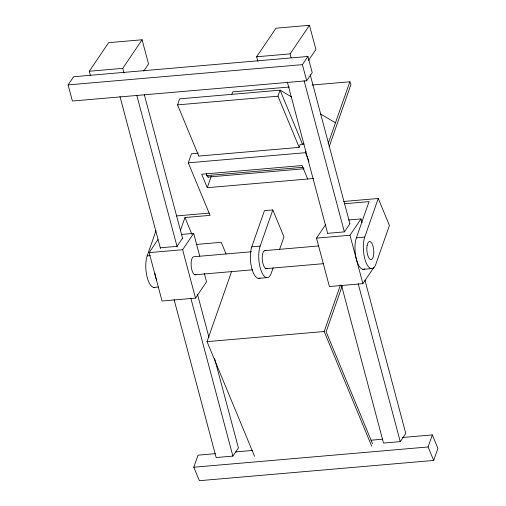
<?xml version="1.0" encoding="UTF-8"?>
<svg xmlns="http://www.w3.org/2000/svg" width="506" height="506" viewBox="0 0 506 506"><rect width="100%" height="100%" fill="white"/><g stroke="black" fill="none" stroke-linecap="round" stroke-linejoin="round"><path stroke-width="0.76" d="M198.706 155.918L177.555 104.881L179.668 98.853L280.084 90.169L291.57 96.931M154.906 287.319A18.14 6.85 85.1 0 1 147.05 276.826A18.14 6.85 85.1 0 1 147.176 255.897L156.012 230.654M180.345 230.692L184.956 217.536L210.06 215.36L188.289 162.824L191.458 153.78L198.301 153.185M231.906 94.141L232.69 91.902L289.305 87.007M313.764 178.485L207.258 187.694L211.337 176.056M299.122 147.233L277.971 96.197L280.084 90.169L302.443 144.121M254.55 456.292L207.036 341.632L231.609 271.463M260.078 278.022A18.14 6.85 85.1 0 1 251.83 268.49A18.14 6.85 85.1 0 1 251.773 246.852L264.448 210.66L272.816 209.933L283.98 236.878L279.584 249.433M273.12 267.902L271.305 273.069A18.14 6.85 85.1 0 1 261.501 271.665A18.14 6.85 85.1 0 1 260.141 246.131L272.816 209.933M402.447 437.488L432.326 434.901L437.905 448.373L433.68 460.441L199.377 480.7L193.792 467.228L198.017 455.166L215.316 453.667M308.976 161.231L305.441 152.698L305.928 151.307M328.166 143.679L349.842 81.776L312.107 85.04M329.166 146.708L350.962 84.47L349.842 81.776M364.681 268.977A18.14 6.85 85.1 0 1 356.433 259.445A18.14 6.85 85.1 0 1 356.376 237.807L369.051 201.616L344.257 203.76M371.701 446.165L324.188 331.5L340.481 284.967M342.189 285.985L326.149 331.784L372.561 443.781M378.26 198.478L389.424 225.417L375.907 264.024A18.14 6.85 85.1 0 1 366.097 262.62A18.14 6.85 85.1 0 1 364.744 237.086L378.26 198.478L343.745 201.464M433.68 460.441L428.101 446.969L432.326 434.901M68.095 84.9L73.623 76.735L307.926 56.47L312.221 72.605L306.699 80.77L72.396 101.036L68.095 84.9L302.398 64.635L307.926 56.47M90.492 75.792L89.284 71.251L108.619 42.668L142.091 39.772L148.543 63.971L143.704 71.118M123.964 72.896L122.756 68.354L142.091 39.772M257.851 61.315L256.643 56.78L275.985 28.197L309.457 25.3L315.902 49.499L308.432 60.543M204.354 273.468L206.568 281.785L195.518 298.116L162.046 301.013L149.15 252.608L157.992 239.54M291.121 57.665L290.115 53.883L309.457 25.3M182.546 238.187L177.018 246.359L160.282 247.801M195.518 298.116L182.622 249.717L193.671 233.38L181.218 234.461M373.928 267.313L362.878 283.645L329.406 286.541L316.509 238.136L325.794 224.417M349.905 223.715L344.377 231.881L327.641 233.329M362.878 283.645L349.981 235.246L361.037 218.908L348.577 219.983M174.077 299.584L216.157 457.544L232.893 456.102L238.421 447.93L214.633 358.653M341.436 285.112L383.523 443.073L400.259 441.624L405.78 433.459L364.921 280.077M89.284 71.251L122.756 68.354M256.643 56.78L290.115 53.883M177.555 104.881L277.971 96.197M304.043 144.046L300.241 144.374L299.185 147.385L198.769 156.069M188.289 162.824L305.441 152.698M206.258 174.146L206.859 175.601L303.353 167.258M208.092 177.056L304.017 168.764M176.385 215.935L209.332 213.083M196.119 244.474L221.223 242.304L226.049 253.955M149.15 252.608L182.622 249.717M316.509 238.136L349.981 235.246M147.176 255.897L150.219 255.638M251.773 246.852L260.141 246.131M356.376 237.807L364.744 237.086M251.608 251.748L194.114 256.719A9.07 3.422 85.1 0 0 191.224 266.434A9.07 3.422 85.1 0 0 195.955 274.6M264.999 250.59L318.552 245.96M195.076 274.777L252.57 269.806M265.169 268.718L323.448 263.677M153.716 287.427L158.277 287.029M258.313 278.376L266.681 277.655M362.916 269.331L371.284 268.61M207.036 341.632L324.188 331.5M235.758 451.902L252.273 450.473M370.993 440.207L382.789 439.189M193.792 467.228L428.101 446.969M320.614 114.04L335.478 122.794M307.68 179.016L302.095 165.544L201.679 174.228L207.258 187.694M184.956 217.536L191.894 234.278M206.537 174.627L206.859 175.601A4.535 1.714 85.1 0 0 208.599 177.011M361.037 218.908L362.043 222.691M310.229 74.806L349.874 223.608M302.398 64.635L306.699 80.77M304.093 80.682L344.346 231.773M358.172 283.664L400.259 441.624M287.357 82.13L327.61 233.222M206.303 173.514L206.859 175.601M193.671 233.38L199.718 256.068M144.292 94.616L182.717 238.845M197.561 294.549L208.94 337.281M136.734 95.153L177.189 247.01M190.813 298.135L232.893 456.102M119.998 96.602L160.453 248.459M267.086 268.446A9.07 3.422 85.1 0 1 262.348 260.286A9.07 3.422 85.1 0 1 265.245 250.571M156.664 280.115A18.14 6.85 85.1 0 1 154.798 273.12M367.084 245.612A9.07 3.422 85.1 0 0 370.803 259.584A9.07 3.422 85.1 0 0 373.086 246.473A9.07 3.422 85.1 0 0 367.084 245.612"/></g></svg>
